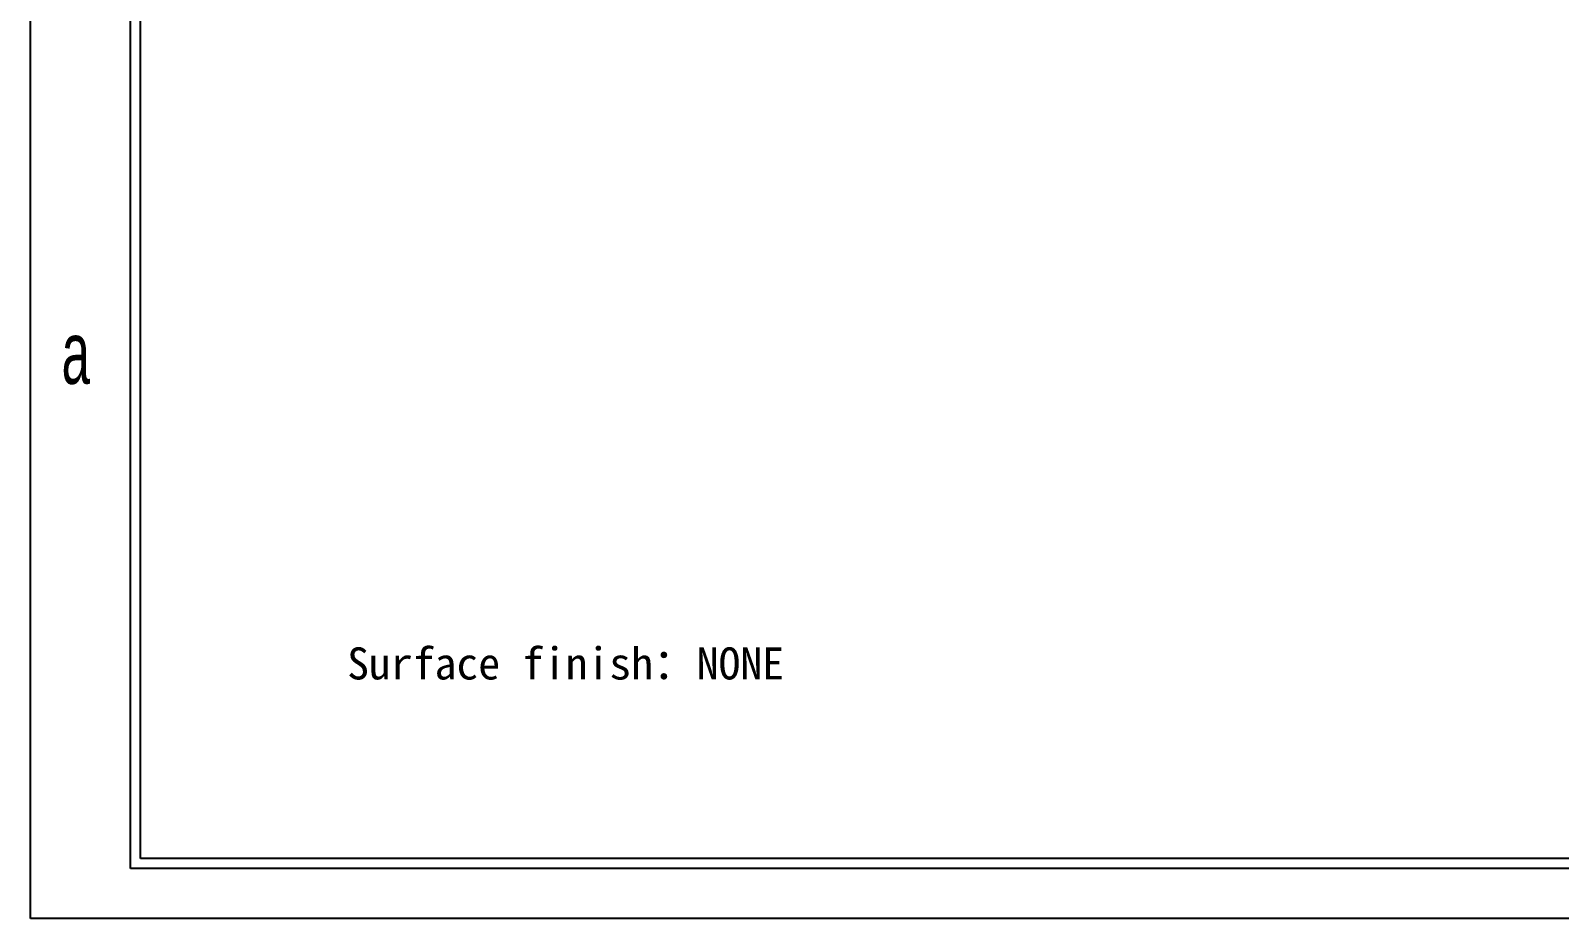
# Model space of a CAD drawing. Header units: millimetres. Extents: x 2 to 295, y 1 to 209.
# Drawn here: x 1.8 to 153, y 1.3 to 89.1 of the extents above; entities that cross this region are included whole.
import ezdxf

# ---------------------------------------------------------------- set-up
doc = ezdxf.new("R2010")
doc.units = ezdxf.units.MM
doc.layers.add('SLD-0', color=179, linetype='Continuous')
doc.styles.add('SLDTEXTSTYLE2', font='SIMSUN.TTC', dxfattribs={"bigfont": 'bigfont'})
doc.styles.add('SLDTEXTSTYLE5', font='GOTHIC.TTF', dxfattribs={"width": 0.61171})

msp = doc.modelspace()

# ---------------------------------------------------------------- linework, layer by layer
at = {"layer": 'SLD-0'}
for p, q in [((1.812, 1.294), (1.812, 208.674)), ((12.675, 7.219), (12.675, 197.811)), ((289.181, 7.219), (12.675, 7.219)), ((295.107, 1.294), (1.812, 1.294))]:
    msp.add_line(p, q, dxfattribs=at)
at = {"layer": 'SLD-0', "color": 6, "linetype": 'Continuous'}
for p, q in [((11.687, 6.231), (11.687, 198.799)), ((290.169, 6.231), (11.687, 6.231))]:
    msp.add_line(p, q, dxfattribs=at)

# ---------------------------------------------------------------- texts
at = {"color": 7, "linetype": 'Continuous', "lineweight": 0, "insert": (33.131, 28.109), "char_height": 3.175, "attachment_point": 1, "style": 'SLDTEXTSTYLE2'}
msp.add_mtext('Surface finish\\M+18146NONE', dxfattribs=at)
at = {"layer": 'SLD-0', "insert": (4.88, 60.351), "char_height": 6.172, "attachment_point": 1, "style": 'SLDTEXTSTYLE5'}
msp.add_mtext('a', dxfattribs=at)

doc.saveas('drawing.dxf')
